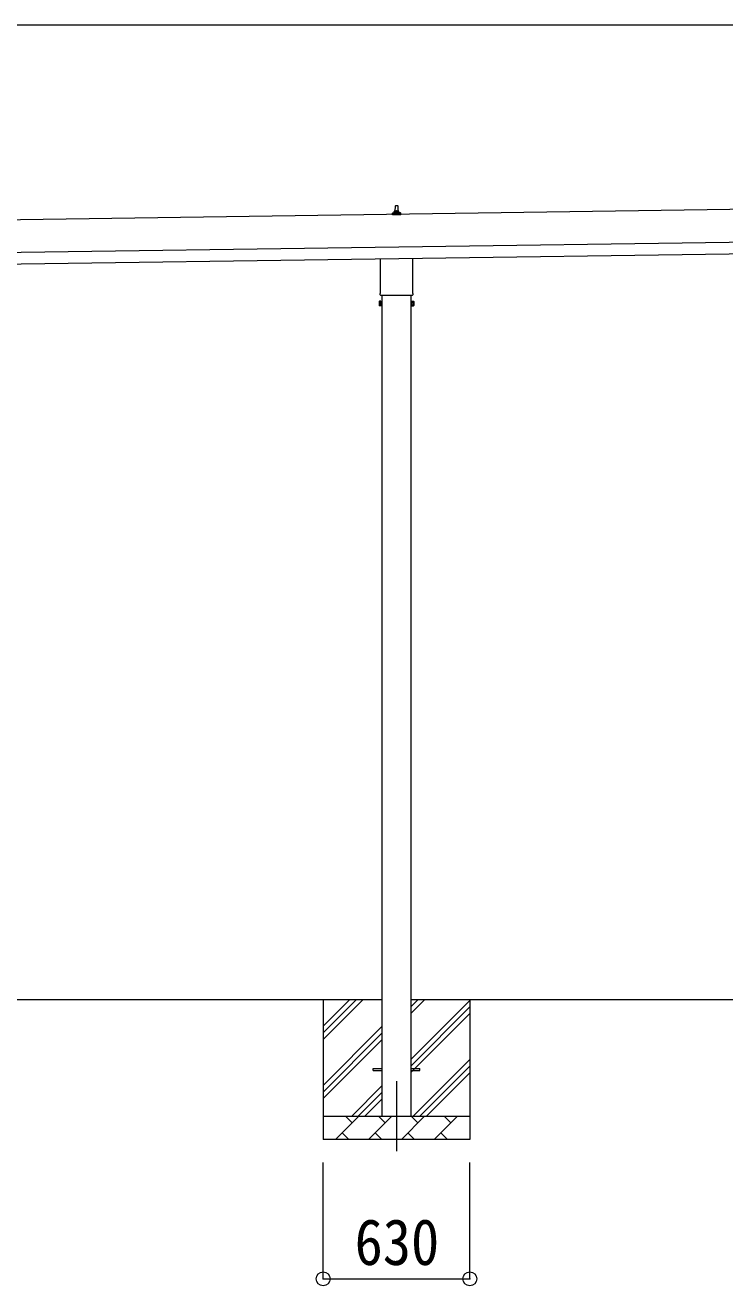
# Model space of a CAD drawing. Units: millimetres at full size, sheet at 1:60; details may follow other scales. Extents: x -16864 to 16864, y -11640 to 11640.
# Drawn here: x 2151 to 5156, y -7940 to -2523 of the extents above; entities that cross this region are included whole.
import ezdxf
from ezdxf.enums import TextEntityAlignment as Align

# ---------------------------------------------------------------- set-up
doc = ezdxf.new("R2010")
doc.units = ezdxf.units.MM
doc.header["$LTSCALE"] = 60
doc.header["$PDMODE"] = 32
doc.header["$PDSIZE"] = 60
doc.linetypes.add('CHAIN1', pattern=[8, 5, -1, 1, -1])
for name, color, linetype, lineweight in [('0-1_Defpoints', 7, 'CHAIN1', 9), ('0-2_TEXT1', 4, 'Continuous', 9), ('0-3_SHAPE', 7, 'Continuous', 9), ('0-8_TABLE1', 6, 'Continuous', 9)]:
    doc.layers.add(name, color=color, linetype=linetype, lineweight=lineweight)
doc.styles.add('ＭＳ ゴシック', font='')
doc.styles.get('ＭＳ ゴシック').set_extended_font_data('MS Gothic')

msp = doc.modelspace()

# ---------------------------------------------------------------- linework, layer by layer
at = {"layer": '0-1_Defpoints'}
msp.add_line((3745.59, -7060.72), (3745.59, -7409.72), dxfattribs=at)
at = {"layer": '0-2_TEXT1'}
for p, q in [((6385.66, -3298.03), (850.19, -3377.11)), ((3739.9, -3322.89), (3740.62, -3299.37)), ((3741.62, -3298.39), (3750.17, -3298.39)), ((3751.17, -3299.37), (3751.9, -3322.89)), ((3727.65, -3338.39), (3727.65, -3330.68)), ((3764.15, -3338.39), (3727.65, -3338.39)), ((3728.03, -3329.89), (3763.76, -3329.89)), ((3728.41, -3329.71), (3735.13, -3328.08)), ((3735.51, -3327.89), (3756.28, -3327.89)), ((3735.9, -3327.11), (3735.9, -3322.89)), ((3736.9, -3322.89), (3754.9, -3322.89)), ((3755.9, -3327.11), (3755.9, -3322.89)), ((3763.38, -3329.71), (3756.66, -3328.08)), ((3764.15, -3338.39), (3764.15, -3330.68)), ((852.19, -3517.09), (6387.66, -3438.01)), ((852.91, -3567.09), (6388.37, -3488.01)), ((3677.29, -3672.38), (3677.29, -3526.74)), ((3813.89, -3524.79), (3813.89, -3672.38)), ((3675.59, -3681.15), (3675.59, -3675.65)), ((3815.59, -3675.65), (3815.59, -3681.15)), ((3671.59, -3710.65), (3672.35, -3709.34)), ((3671.59, -3710.65), (3671.59, -3727.65)), ((3671.59, -3727.65), (3672.35, -3728.97)), ((3678.59, -3714.24), (3672.35, -3714.24)), ((3678.59, -3724.06), (3672.35, -3724.06)), ((3678.59, -3728.97), (3672.35, -3728.97)), ((3813.53, -3684.65), (3677.65, -3684.65)), ((3681.09, -3728.35), (3678.59, -3728.35)), ((3683.09, -3684.65), (3683.09, -7210.72)), ((3808.09, -7210.72), (3808.09, -3684.65)), ((3810.09, -3728.35), (3812.59, -3728.35)), ((3812.59, -3714.24), (3818.83, -3714.24)), ((3812.59, -3724.06), (3818.83, -3724.06)), ((3812.59, -3728.97), (3818.83, -3728.97)), ((3819.59, -3710.65), (3818.83, -3709.34)), ((3819.59, -3727.65), (3818.83, -3728.97)), ((3819.59, -3710.65), (3819.59, -3727.65)), ((3645.59, -7006.22), (3683.09, -7006.22)), ((3645.59, -7015.22), (3645.59, -7006.22)), ((3645.59, -7006.22), (3683.09, -7006.22)), ((3645.59, -7015.22), (3645.59, -7006.22)), ((3645.59, -7015.22), (3683.09, -7015.22)), ((3645.59, -7015.22), (3683.09, -7015.22)), ((3808.09, -7006.22), (3845.59, -7006.22)), ((3808.09, -7006.22), (3845.59, -7006.22)), ((3808.09, -7015.22), (3845.59, -7015.22)), ((3808.09, -7015.22), (3845.59, -7015.22)), ((3845.59, -7015.22), (3845.59, -7006.22)), ((3845.59, -7015.22), (3845.59, -7006.22))]:
    msp.add_line(p, q, dxfattribs=at)
for points in [[(3678.59, -3728.97), (3678.59, -3709.34), (3672.35, -3709.34)], [(3678.59, -3728.35), (3678.59, -3709.95), (3681.09, -3709.95)], [(3812.59, -3728.35), (3812.59, -3709.95), (3810.09, -3709.95)], [(3812.59, -3728.97), (3812.59, -3709.34), (3818.83, -3709.34)]]:
    msp.add_lwpolyline(points, dxfattribs=at)
for points in [[(3681.09, -3729.65), (3681.09, -3708.65), (3683.09, -3708.65), (3683.09, -3729.65)], [(3810.09, -3729.65), (3810.09, -3708.65), (3808.09, -3708.65), (3808.09, -3729.65)]]:
    msp.add_lwpolyline(points, close=True, dxfattribs=at)
for centre, radius, start, end in [((3741.62, -3299.39), 1, 90, 178.60509), ((3750.17, -3299.39), 1, 1.39491, 90), ((3728.65, -3330.68), 1, 103.62699, 180), ((3734.9, -3327.11), 1, 283.62699, 0), ((3739.98, -3323.53), 4.13, 90, 171.17633), ((3736.9, -3323.89), 1, 90, 180), ((3749.23, -3322.89), 4.83, 133.60282, 180), ((3742.56, -3322.89), 4.83, 0, 46.39718), ((3751.81, -3323.53), 4.13, 8.82367, 90), ((3754.9, -3323.89), 1, 0, 90), ((3756.9, -3327.11), 1, 180, 256.37301), ((3763.15, -3330.68), 1, 0, 76.37301), ((3679.59, -3675.65), 4, 125.09963, 180), ((3679.59, -3681.15), 4, 180, 194.47751), ((3679.59, -3681.15), 4, 194.47751, 241.04498), ((3811.59, -3681.15), 4, 298.95502, 345.52249), ((3811.59, -3675.65), 4, 0, 54.90037), ((3811.59, -3681.15), 4, 345.52249, 0), ((3675.93, -3711.79), 4.34, 145.61575, 214.38425), ((3687.83, -3719.15), 16.24, 162.41205, 197.58795), ((3675.93, -3726.51), 4.34, 145.61575, 214.38425), ((3815.24, -3711.79), 4.34, 325.61575, 34.38425), ((3803.35, -3719.15), 16.24, 342.41205, 17.58795), ((3815.24, -3726.51), 4.34, 325.61575, 34.38425)]:
    msp.add_arc(centre, radius, start, end, dxfattribs=at)
at = {"layer": '0-3_SHAPE'}
for p, q in [((3683.09, -6710.72), (1808.09, -6710.72)), ((3430.59, -6710.72), (3430.59, -7310.72)), ((3430.59, -6824.21), (3544.07, -6710.72)), ((3430.59, -6852.49), (3572.36, -6710.72)), ((3430.59, -6880.77), (3600.64, -6710.72)), ((5683.09, -6710.72), (3808.09, -6710.72)), ((3808.09, -6739.55), (3836.91, -6710.72)), ((3808.09, -6767.83), (3865.2, -6710.72)), ((3808.09, -6965.82), (4060.59, -6713.32)), ((4060.59, -6710.72), (4060.59, -7310.72)), ((3808.09, -6994.11), (4060.59, -6741.61)), ((3808.09, -7022.39), (4060.59, -6769.89)), ((3430.59, -7078.76), (3683.09, -6826.26)), ((3430.59, -7107.05), (3683.09, -6854.55)), ((3430.59, -7135.33), (3683.09, -6882.83)), ((3817.75, -7210.72), (4060.59, -6967.88)), ((3846.03, -7210.72), (4060.59, -6996.16)), ((3874.31, -7210.72), (4060.59, -7024.45)), ((3553.19, -7210.72), (3683.09, -7080.82)), ((3581.47, -7210.72), (3683.09, -7109.11)), ((3609.76, -7210.72), (3683.09, -7137.39)), ((3430.59, -7210.72), (4060.59, -7210.72)), ((3483.46, -7310.72), (3583.46, -7210.72)), ((3554.9, -7239.28), (3526.35, -7210.72)), ((3624.88, -7310.72), (3724.88, -7210.72)), ((3696.32, -7239.28), (3667.77, -7210.72)), ((3766.3, -7310.72), (3866.3, -7210.72)), ((3837.75, -7239.28), (3809.19, -7210.72)), ((3907.72, -7310.72), (4007.72, -7210.72)), ((3979.17, -7239.28), (3950.61, -7210.72)), ((4060.59, -7310.72), (3430.59, -7310.72)), ((3512.01, -7282.17), (3540.56, -7310.72)), ((3653.43, -7282.17), (3681.98, -7310.72)), ((3794.85, -7282.17), (3823.41, -7310.72)), ((3936.27, -7282.17), (3964.83, -7310.72))]:
    msp.add_line(p, q, dxfattribs=at)
at = {"layer": '0-8_TABLE1'}
for p, q in [((12676.59, -2523.08), (817.59, -2523.08)), ((3430.59, -7909.72), (3430.59, -7409.72)), ((4060.59, -7909.72), (4060.59, -7409.72)), ((3430.59, -7909.72), (4060.59, -7909.72))]:
    msp.add_line(p, q, dxfattribs=at)
for p in [(3430.59, -7909.72), (4060.59, -7909.72)]:
    msp.add_point(p, dxfattribs=at)

# ---------------------------------------------------------------- texts
at = {"layer": '0-8_TABLE1', "color": 7, "style": 'ＭＳ ゴシック', "width": 0.9}
msp.add_text('630', height=197.9, dxfattribs=at).set_placement((3565.59, -7909.72), align=Align.BOTTOM_LEFT)

doc.saveas('drawing.dxf')
